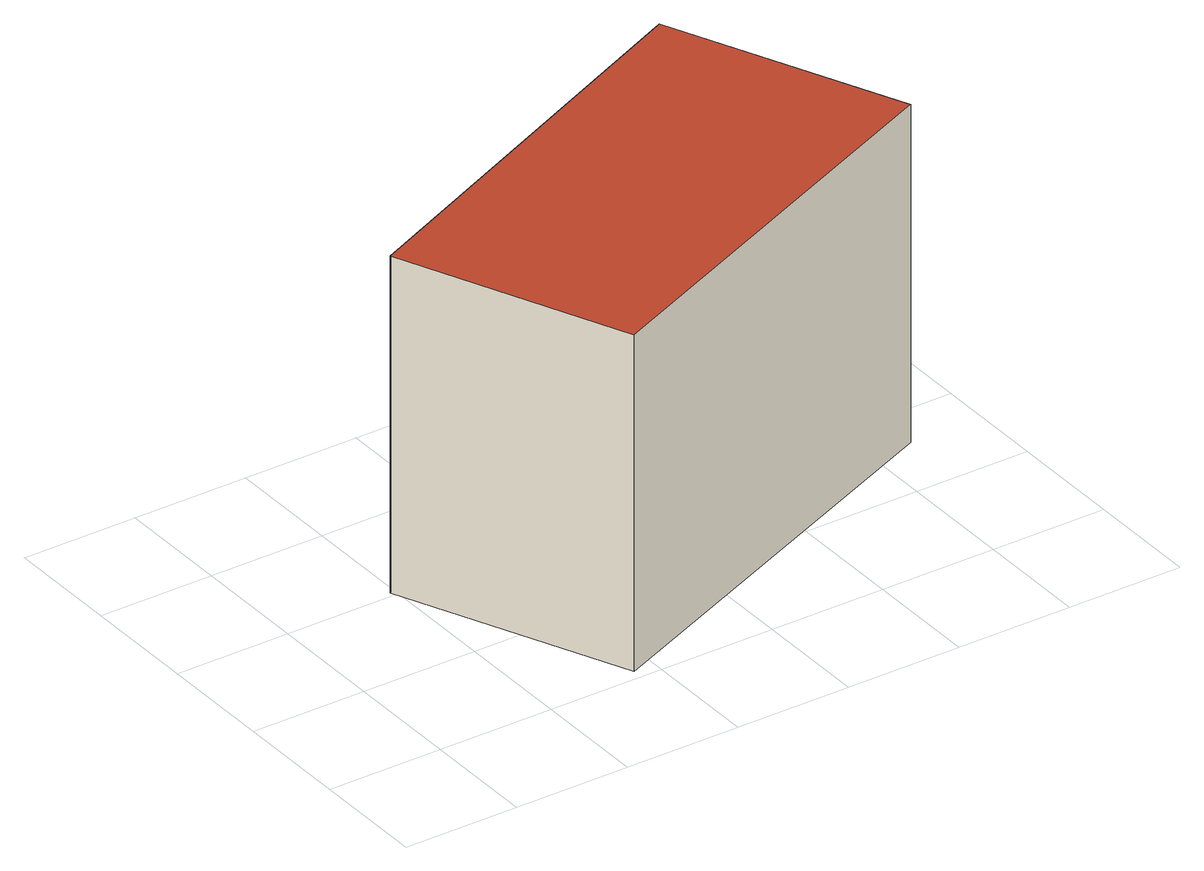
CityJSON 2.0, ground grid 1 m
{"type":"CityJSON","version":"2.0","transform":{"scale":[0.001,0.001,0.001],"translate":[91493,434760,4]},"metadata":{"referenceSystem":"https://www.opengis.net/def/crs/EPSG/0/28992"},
"CityObjects":{
"building1":{"type":"Building","geometry":[{"type":"MultiSurface","lod":"2","boundaries":[[[0,1,2,3]],[[4,5,6,7]],[[6,3,2,7]],[[5,0,3,6]],[[0,5,4,1]],[[1,4,7,2]]],"semantics":{"surfaces":[{"type":"RoofSurface"},{"type":"GroundSurface"},{"type":"WallSurface"}],"values":[0,1,2,2,2,2]}}]}
},
"vertices":[
[960,2040,3928],[1820,90,3925],[5360,1600,3934],[4470,3600,3938],[1820,90,982],[960,2040,982],[4470,3600,982],[5360,1600,982]
]}
